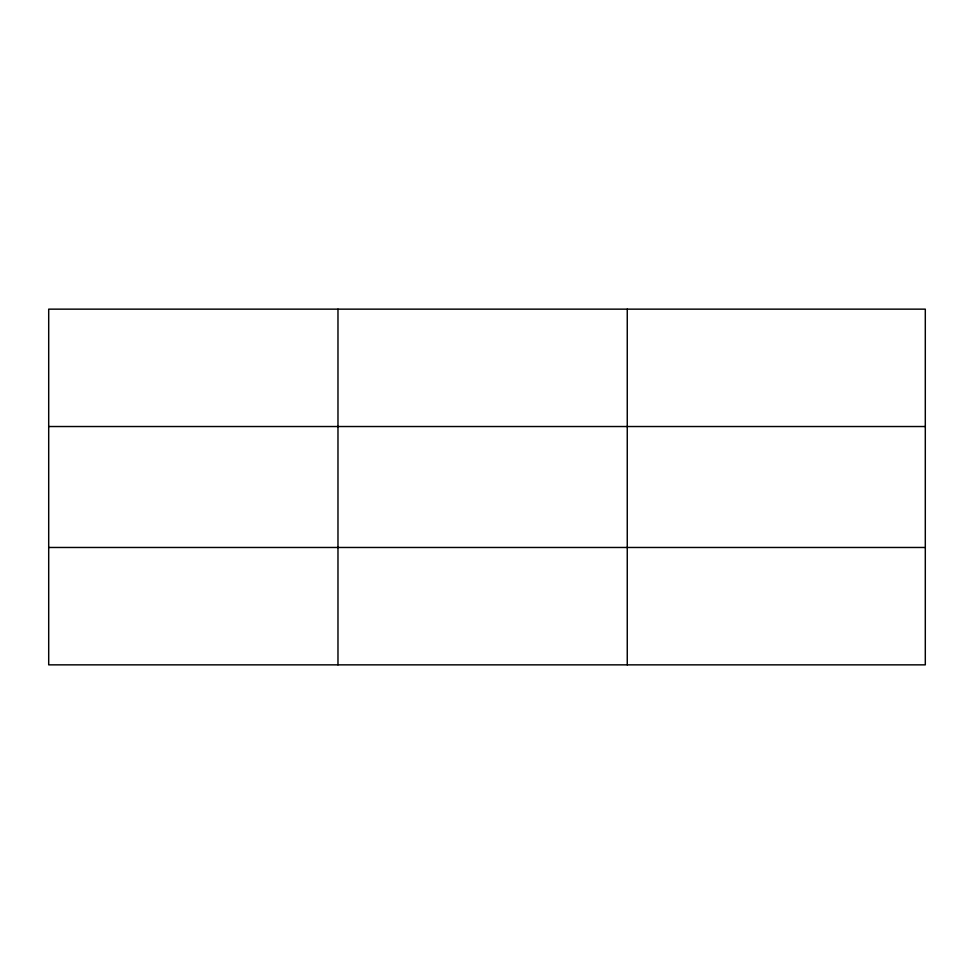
<?xml version="1.0" encoding="UTF-8"?>
<svg xmlns="http://www.w3.org/2000/svg" width="974" height="974" viewBox="0 0 974 974"><rect width="100%" height="100%" fill="white"/><g stroke="black" fill="none" stroke-linecap="round" stroke-linejoin="round"><path stroke-width="1.46" d="M337.978 309.148L337.978 664.852M627.256 309.148L627.256 664.852M925.3 547.473L925.3 664.852L48.7 664.852L48.7 309.148L925.3 309.148L925.3 547.473L48.7 547.473M48.7 426.527L925.3 426.527"/></g></svg>
